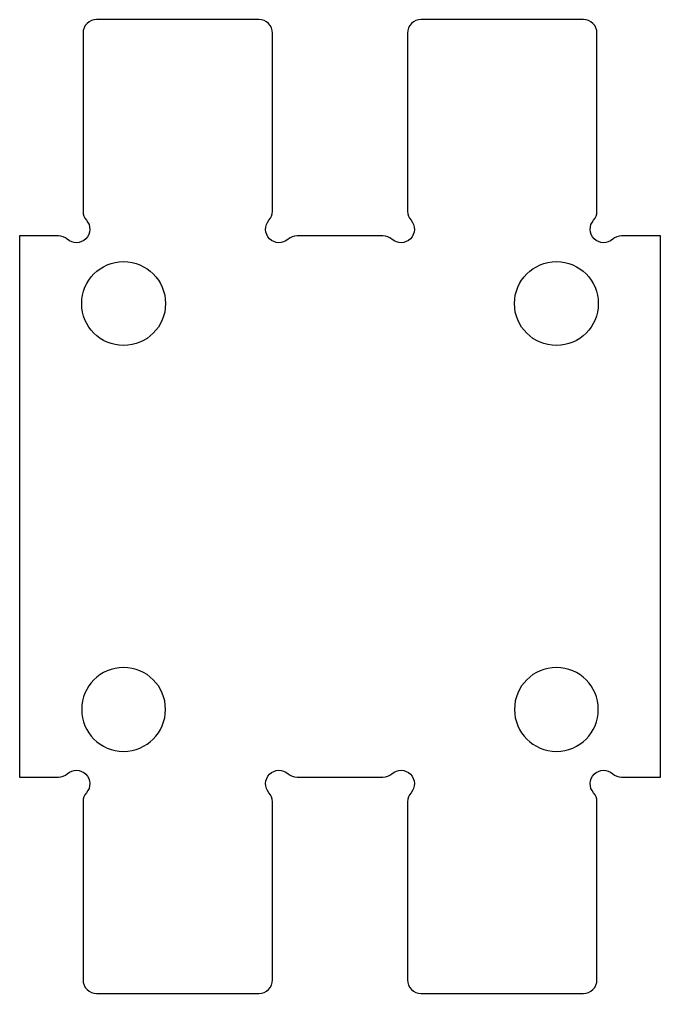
# Model space of a CAD drawing. Header units: millimetres. Extents: x -19.3 to 4.4, y -18 to 18.
import ezdxf

# ---------------------------------------------------------------- set-up
doc = ezdxf.new("R2010")
doc.units = ezdxf.units.MM
doc.layers.get('0').update_dxf_attribs({"linetype": 'CONTINUOUS'})

msp = doc.modelspace()

# ---------------------------------------------------------------- linework, layer by layer
msp.add_lwpolyline([(-17, -17.5, 0.414214), (-16.5, -18), (-10.5, -18, 0.414214), (-10, -17.5), (-10, -10.911, 0.182676), (-10.125, -10.581, -0.939221), (-9.419, -9.875, 0.182676), (-9.089, -10), (-5.911, -10, 0.182676), (-5.581, -9.875, -0.939221), (-4.875, -10.581, 0.182676), (-5, -10.911), (-5, -17.5, 0.414214), (-4.5, -18), (1.5, -18, 0.414214), (2, -17.5), (2, -10.911, 0.182676), (1.875, -10.581, -0.939221), (2.581, -9.875, 0.182676), (2.911, -10), (4.35, -10), (4.35, 10), (2.911, 10, 0.182676), (2.581, 9.875, -0.939221), (1.875, 10.581, 0.182676), (2, 10.911), (2, 17.5, 0.414214), (1.5, 18), (-4.5, 18, 0.414214), (-5, 17.5), (-5, 10.911, 0.182676), (-4.875, 10.581, -0.939221), (-5.581, 9.875, 0.182676), (-5.911, 10), (-9.089, 10, 0.182676), (-9.419, 9.875, -0.939221), (-10.125, 10.581, 0.182676), (-10, 10.911), (-10, 17.5, 0.414214), (-10.5, 18), (-16.5, 18, 0.414214), (-17, 17.5), (-17, 10.911, 0.182676), (-16.875, 10.581, -0.939221), (-17.581, 9.875, 0.182676), (-17.911, 10), (-19.35, 10), (-19.35, -10), (-17.911, -10, 0.182676), (-17.581, -9.875, -0.939221), (-16.875, -10.581, 0.182676), (-17, -10.911)], format="xyb", close=True)
for centre in [(-15.5, 7.5), (0.5, 7.5)]:
    msp.add_circle(centre, 1.55)
at = {"extrusion": (-4.44089e-16, -1.97215e-31, -1)}
for centre in [(15.5, -7.5), (-0.5, -7.5)]:
    msp.add_circle(centre, 1.55, dxfattribs=at)

doc.saveas('drawing.dxf')
